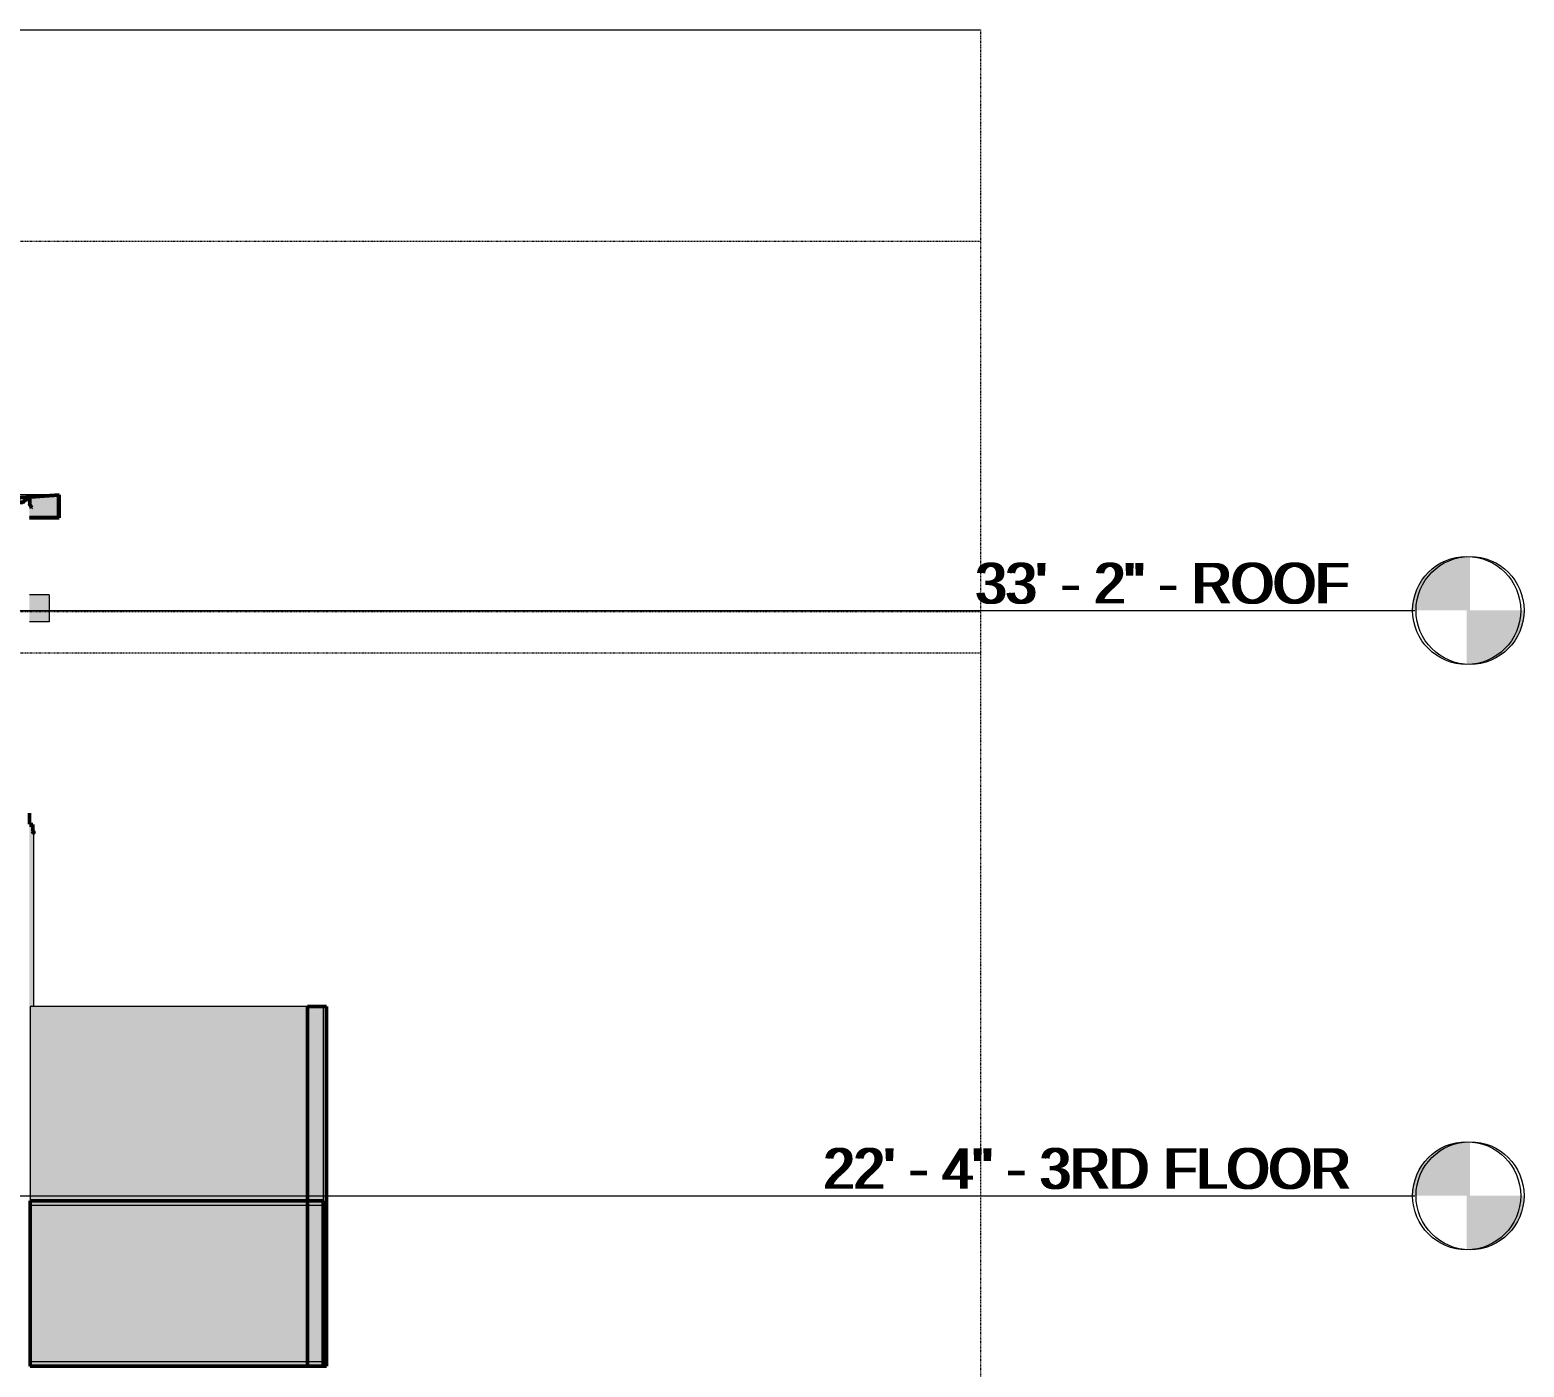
# Model space of a CAD drawing. Header units: inches. Extents: x 1814 to 6957, y -360 to 681.
# Drawn here: x 3860.8 to 4192.7, y 229.9 to 527 of the extents above; entities that cross this region are included whole.
import ezdxf

# ---------------------------------------------------------------- set-up
doc = ezdxf.new("R2010")
doc.units = ezdxf.units.IN
doc.header["$MEASUREMENT"] = 0
doc.linetypes.add('Aligning Line 1_8_', pattern=[0.25, 0.125, -0.125])
doc.linetypes.add('Grid Line 1_2_', pattern=[0.875, 0.5, -0.125, 0.125, -0.125])
for name, color, linetype, lineweight in [('0-1', 7, 'Continuous', 5), ('0-3', 121, 'Continuous', 5), ('0-6', 165, 'Continuous', 5), ('A-FLOR', 192, 'Continuous', 13), ('A-FLOR-7', 192, 'Continuous', 5), ('A-FLOR-8', 192, 'Continuous', 50), ('A-FLOR-LEVL', 51, 'Continuous', 9), ('A-FLOR-LEVL-1', 51, 'Grid Line 1_2_', 9), ('A-FLOR-LEVL-2', 191, 'Continuous', 9), ('A-FLOR-LEVL-3', 147, 'Continuous', 9), ('A-FLOR-MCUT', 51, 'Continuous', 13), ('A-GENM', 5, 'Continuous', 9), ('A-GLAZ-CWMG', 51, 'Continuous', 9), ('A-WALL', 113, 'Continuous', 13), ('A-WALL-4', 113, 'Continuous', 5), ('A-WALL-6', 113, 'Continuous', 50), ('G-ANNO-SYMB', 111, 'Aligning Line 1_8_', 9), ('G-ANNO-SYMB-1', 191, 'Aligning Line 1_8_', 9), ('G-ANNO-SYMB-2', 147, 'Aligning Line 1_8_', 9)]:
    doc.layers.add(name, color=color, linetype=linetype, lineweight=lineweight)
doc.styles.add('Century Gothic', font='ufonts.com_century-gothic.ttf', dxfattribs={"height": 9})

# ---------------------------------------------------------------- blocks, each defined once
blk = doc.blocks.new('Level - Level Head - Circle-V78-SECTION _ CENTER LOOKING WEST')
at = {"layer": 'A-FLOR-LEVL'}
h = blk.add_hatch(color=256, dxfattribs=at)
edge = h.paths.add_edge_path(flags=0)
edge.add_line((4180.71, 0), (4168.71, 0))
edge.add_arc((4180.71, 0), 12, 90, 180, ccw=False)
edge.add_line((4180.71, 12), (4180.71, 0))
h = blk.add_hatch(color=256, dxfattribs=at)
edge = h.paths.add_edge_path(flags=0)
edge.add_line((4180.71, -12), (4180.71, 0))
edge.add_line((4180.71, 0), (4192.71, 0))
edge.add_arc((4180.71, 0), 12, 270, 360, ccw=False)
at = {"layer": 'A-FLOR-LEVL-2'}
blk.add_circle((4180.71, 0), 12, dxfattribs=at)
blk = doc.blocks.new('CTR - 2nd Phase_rvt-1-SECTION _ CENTER LOOKING WEST')
at = {"layer": 'A-FLOR-LEVL-1'}
for p, q in [((1814.21, 398), (4168.71, 398)), ((1814.21, 268), (4168.71, 268))]:
    blk.add_line(p, q, dxfattribs=at)
at = {"layer": 'G-ANNO-SYMB-1'}
for p, q in [((1910.88, 526.95), (4071.99, 526.95)), ((1910.88, 388.59), (4071.99, 388.59))]:
    blk.add_line(p, q, dxfattribs=at)
at = {"layer": '0-3'}
for p in [(0, 398), (0, 268)]:
    blk.add_blockref('Level - Level Head - Circle-V78-SECTION _ CENTER LOOKING WEST', p, dxfattribs=at)
at = {"layer": 'A-FLOR-LEVL', "char_height": 9, "attachment_point": 1, "style": 'Century Gothic'}
for s, insert, width in [('33\' - 2" - ROOF', (4071.34, 408.55), 104.232), ('22\' - 4" - 3RD FLOOR', (4037.59, 278.55), 145.137)]:
    blk.add_mtext(s, dxfattribs=dict(at, insert=insert, width=width))
blk = doc.blocks.new('Level - Level Head - Circle-V79-SECTION _ CENTER LOOKING WEST')
at = {"layer": 'A-FLOR-LEVL'}
h = blk.add_hatch(color=256, dxfattribs=at)
edge = h.paths.add_edge_path(flags=0)
edge.add_line((4180.71, 0), (4168.71, 0))
edge.add_arc((4180.71, 0), 12, 90, 180, ccw=False)
edge.add_line((4180.71, 12), (4180.71, 0))
h = blk.add_hatch(color=256, dxfattribs=at)
edge = h.paths.add_edge_path(flags=0)
edge.add_line((4180.71, -12), (4180.71, 0))
edge.add_line((4180.71, 0), (4192.71, 0))
edge.add_arc((4180.71, 0), 12, 270, 360, ccw=False)
at = {"layer": 'A-FLOR-LEVL-3'}
blk.add_circle((4180.71, 0), 12, dxfattribs=at)
blk = doc.blocks.new('CTR - 1st Phase - Common Walls_rvt-1-SECTION _ CENTER LOOKING WEST')
at = {"layer": 'A-FLOR-LEVL-1'}
for p, q in [((1814.21, 398), (4168.71, 398)), ((1814.21, 268), (4168.71, 268))]:
    blk.add_line(p, q, dxfattribs=at)
at = {"layer": 'G-ANNO-SYMB-2'}
for p, q in [((1910.88, 526.95), (4071.99, 526.95)), ((1910.88, 526.95), (4071.99, 526.95)), ((1910.96, 526.95), (4071.96, 526.95)), ((4071.96, 526.95), (4071.96, -145.84)), ((1910.88, 480), (4071.99, 480))]:
    blk.add_line(p, q, dxfattribs=at)
at = {"layer": '0-6'}
for p in [(0, 398), (0, 268)]:
    blk.add_blockref('Level - Level Head - Circle-V79-SECTION _ CENTER LOOKING WEST', p, dxfattribs=at)
at = {"layer": 'A-FLOR-LEVL', "char_height": 9, "attachment_point": 1, "style": 'Century Gothic'}
for s, insert, width in [('33\' - 2" - ROOF', (4071.34, 408.55), 104.232), ('22\' - 4" - 3RD FLOOR', (4037.59, 278.55), 145.137)]:
    blk.add_mtext(s, dxfattribs=dict(at, insert=insert, width=width))
blk = doc.blocks.new('CTR - 1st Phase -Stairs _ Elevators_rvt-1-SECTION _ CENTER LOOKING WEST')
at = {"layer": 'A-FLOR-LEVL-1'}
for p, q in [((1814.21, 398), (4168.71, 398)), ((1814.21, 268), (4168.71, 268))]:
    blk.add_line(p, q, dxfattribs=at)
at = {"layer": 'G-ANNO-SYMB-2'}
for p, q in [((1910.96, 526.95), (4071.96, 526.95)), ((4071.96, 526.95), (4071.96, -206.49))]:
    blk.add_line(p, q, dxfattribs=at)
at = {"layer": '0-6'}
for p in [(0, 398), (0, 268)]:
    blk.add_blockref('Level - Level Head - Circle-V79-SECTION _ CENTER LOOKING WEST', p, dxfattribs=at)
at = {"layer": 'A-FLOR-LEVL', "char_height": 9, "attachment_point": 1, "style": 'Century Gothic'}
for s, insert, width in [('33\' - 2" - ROOF', (4071.34, 408.55), 104.232), ('22\' - 4" - 3RD FLOOR', (4037.59, 278.55), 145.137)]:
    blk.add_mtext(s, dxfattribs=dict(at, insert=insert, width=width))
blk = doc.blocks.new('Basic Wall _ EXT - FIBER CEMENT - LARGE - ___-2162461-SECTION _ CENTER LOOKING WEST')
at = {"layer": 'A-WALL'}
h = blk.add_hatch(color=256, dxfattribs=at)
h.paths.add_polyline_path([(3861.62, 348.54), (3861.64, 348.56), (3861.6, 348.56)], flags=0)
h.paths.add_polyline_path([(3861.76, 348.66), (3861.76, 348.71), (3861.5, 349.02), (3861.47, 350.47), (3860.75, 350.53), (3860.74, 350.5), (3861.47, 350.44), (3861.47, 349.01), (3861.66, 348.78)], flags=0)
for p, q in [((3861.75, 348.57), (3861.73, 348.55)), ((3861.75, 348.57), (3861.73, 348.55)), ((3861.75, 348.53), (3861.77, 348.55)), ((3861.75, 348.53), (3861.77, 348.55))]:
    blk.add_line(p, q, dxfattribs=at)
for centre, radius, start, end in [((3861.69, 348.6), 0.0937, 220, 310), ((3861.69, 348.6), 0.0937, 220, 310), ((3861.69, 348.6), 0.0625, 220, 310), ((3861.69, 348.6), 0.0625, 220, 310), ((3861.71, 348.62), 0.0625, 310, 40), ((3861.71, 348.62), 0.0625, 310, 40), ((3861.71, 348.62), 0.0937, 310, 40), ((3861.71, 348.62), 0.0938, 310, 40)]:
    blk.add_arc(centre, radius, start, end, dxfattribs=at)
at = {"layer": 'A-WALL-6'}
for p, q in [((3860.72, 353), (3860.72, 350.5)), ((3860.75, 353), (3860.72, 353)), ((3860.75, 350.53), (3860.75, 353)), ((3860.72, 350.5), (3861.47, 350.44)), ((3861.5, 350.46), (3860.75, 350.53)), ((3861.36, 348.9), (3861.34, 348.88)), ((3861.34, 348.88), (3861.62, 348.54)), ((3861.64, 348.56), (3861.36, 348.9)), ((3861.47, 350.44), (3861.47, 349.01)), ((3861.47, 349.01), (3861.76, 348.66)), ((3861.5, 349.02), (3861.5, 350.46)), ((3861.79, 348.68), (3861.5, 349.02)), ((3861.75, 348.57), (3861.73, 348.55)), ((3861.75, 348.53), (3861.77, 348.55))]:
    blk.add_line(p, q, dxfattribs=at)
for centre, radius, start, end in [((3861.69, 348.6), 0.0937, 220, 310), ((3861.69, 348.6), 0.0625, 220, 310), ((3861.71, 348.62), 0.0625, 310, 40), ((3861.71, 348.62), 0.0937, 310, 40)]:
    blk.add_arc(centre, radius, start, end, dxfattribs=at)
blk = doc.blocks.new('Basic Wall _ EXT - FIBER CEMENT - SMALL - ___-2145935-SECTION _ CENTER LOOKING WEST')
at = {"layer": 'A-WALL'}
h = blk.add_hatch(color=256, dxfattribs=at)
h.paths.add_polyline_path([(3860.73, 418.54), (3867.29, 418.54), (3867.29, 423.66), (3851.77, 422.56), (3851.67, 422.47), (3851.63, 422.23), (3851.63, 421.44), (3851.71, 421.45), (3851.75, 422.47), (3851.92, 422.53), (3867.21, 423.58), (3867.21, 418.62), (3860.73, 418.62)], flags=0)
h.paths.add_polyline_path([(3851.42, 420.42), (3851.69, 420.51), (3851.8, 420.6), (3851.78, 420.64), (3851.43, 420.43)], flags=0)
h.paths.add_polyline_path([(3851.42, 420.42), (3851.26, 420.57), (3851.25, 420.63), (3851.65, 421.26), (3851.59, 421.3), (3851.11, 420.57), (3851.39, 420.43)], flags=0)
h.paths.add_polyline_path([(3851.42, 420.59), (3851.77, 421.24), (3851.74, 421.26), (3851.36, 420.63), (3851.41, 420.6)], flags=0)
h.paths.add_polyline_path([(3861.19, 420.79), (3861.25, 420.84), (3860.84, 421.5), (3860.78, 421.45), (3860.94, 421.19)], flags=0)
h.paths.add_polyline_path([(3851.85, 421.39), (3851.85, 421.39), (3851.85, 422), (3853.2, 422.04), (3853.2, 422.08), (3851.93, 422.04), (3851.83, 421.95), (3851.77, 421.83), (3851.77, 421.39)], flags=0)
h.paths.add_polyline_path([(3860.73, 421.63), (3860.81, 421.63), (3860.78, 422.9), (3860.63, 423.08), (3860.34, 423.01), (3859.29, 422.1), (3859.34, 422.04), (3860.45, 422.99), (3860.65, 422.98), (3860.73, 422.86), (3860.73, 421.7)], flags=0)
h.paths.add_polyline_path([(3859.27, 422), (3859.29, 422.05), (3859.22, 422.04), (3859.24, 422)], flags=0)
h.paths.add_polyline_path([(3853.4, 422.16), (3853.48, 422.16), (3853.48, 422.44), (3851.92, 422.47), (3851.85, 422.27), (3851.93, 422.27), (3851.97, 422.39), (3853.4, 422.37), (3853.4, 422.23), (3852.33, 422.23), (3852.33, 422.16), (3852.5, 422.16)], flags=0)
for p, q in [((3851.85, 421.39), (3851.85, 421.83)), ((3852.02, 422), (3852.47, 422)), ((3852.47, 422), (3853.2, 422)), ((3860.73, 422), (3860.73, 421.63)), ((3860.73, 418.62), (3860.73, 418.54))]:
    blk.add_line(p, q, dxfattribs=at)
at = {"layer": 'A-WALL-6'}
for p, q in [((3851.63, 422.35), (3851.63, 421.44)), ((3851.71, 421.44), (3851.71, 422.35)), ((3851.77, 421.83), (3851.77, 421.39)), ((3867.29, 423.66), (3851.85, 422.6)), ((3851.85, 422.52), (3867.21, 423.58)), ((3851.92, 422.47), (3851.85, 422.27)), ((3851.85, 422.27), (3851.93, 422.24)), ((3853.48, 422.44), (3851.92, 422.47)), ((3851.93, 422.24), (3851.97, 422.39)), ((3851.97, 422.39), (3853.4, 422.37)), ((3853.2, 422.08), (3852.02, 422.08)), ((3853.4, 422.23), (3852.33, 422.23)), ((3852.33, 422.23), (3852.33, 422.16)), ((3852.33, 422.16), (3853.48, 422.16)), ((3853.2, 422), (3853.2, 422.08)), ((3853.4, 422.37), (3853.4, 422.23)), ((3853.48, 422.16), (3853.48, 422.44)), ((3859.13, 422.04), (3858.3, 422.04)), ((3858.3, 422.04), (3858.3, 421.96)), ((3858.3, 421.96), (3859.13, 421.96)), ((3860.39, 423.05), (3859.29, 422.1)), ((3859.34, 422.04), (3860.44, 422.99)), ((3860.73, 422.86), (3860.73, 422)), ((3860.81, 421.63), (3860.81, 422.86)), ((3867.21, 423.58), (3867.21, 418.62)), ((3867.29, 418.54), (3867.29, 423.66)), ((3851.59, 421.3), (3851.11, 420.57)), ((3851.11, 420.57), (3851.3, 420.45)), ((3851.22, 420.6), (3851.65, 421.26)), ((3851.35, 420.52), (3851.22, 420.6)), ((3851.74, 421.26), (3851.35, 420.63)), ((3851.35, 420.63), (3851.42, 420.59)), ((3851.42, 420.59), (3851.8, 421.22)), ((3851.78, 420.64), (3851.51, 420.51)), ((3851.55, 420.44), (3851.82, 420.57)), ((3851.82, 420.57), (3851.78, 420.64)), ((3867.21, 418.62), (3860.73, 418.62)), ((3860.73, 418.54), (3867.29, 418.54)), ((3860.78, 421.45), (3861.19, 420.79)), ((3861.25, 420.84), (3860.84, 421.5)), ((3861.19, 420.79), (3861.25, 420.84))]:
    blk.add_line(p, q, dxfattribs=at)
for centre, radius, start, end in [((3851.88, 422.35), 0.25, 96.9295, 180), ((3851.88, 422.35), 0.171, 97.5543, 180), ((3852.02, 421.83), 0.25, 90, 180), ((3852.02, 421.83), 0.171, 90, 180), ((3859.13, 422.29), 0.25, 270, 310.7229), ((3859.13, 422.29), 0.329, 270, 310.7229), ((3860.56, 422.86), 0.25, 0, 130.7229), ((3860.56, 422.86), 0.171, 0, 130.7229), ((3861.06, 421.63), 0.329, 180, 211.7619), ((3861.06, 421.63), 0.25, 180, 211.7619), ((3851.44, 420.67), 0.25, 237.9895, 295.8255), ((3851.44, 420.67), 0.171, 237.9895, 295.8255), ((3851.38, 421.44), 0.25, 327.174, 0), ((3851.38, 421.44), 0.329, 327.174, 0), ((3851.52, 421.39), 0.25, 328.5676, 0), ((3851.52, 421.39), 0.329, 328.5676, 0)]:
    blk.add_arc(centre, radius, start, end, dxfattribs=at)
blk = doc.blocks.new('Basic Wall _ EXT - FIBER CEMENT - SMALL - ___-2145937-SECTION _ CENTER LOOKING WEST')
at = {"layer": 'A-WALL'}
for points in [[(3751.2, 422.6), (3851.85, 422.6), (3867.21, 423.66), (3393.56, 423.66), (3409.3, 422.6), (3746.98, 422.6)], [(3860.73, 418.62), (3867.21, 418.62), (3867.21, 423.58), (3860.44, 423.09), (3860.45, 423.06), (3860.68, 423.06), (3860.81, 422.86), (3860.78, 421.63), (3860.73, 421.63), (3860.78, 421.45), (3860.84, 421.5), (3861.25, 420.84), (3861.19, 420.79), (3860.73, 420.79), (3860.72, 418.62)], [(3860.73, 420.79), (3861.19, 420.79), (3860.73, 421.45)]]:
    blk.add_hatch(color=256, dxfattribs=at).paths.add_polyline_path(points, flags=0)
for p, q in [((3867.29, 423.66), (3393.48, 423.66)), ((3860.73, 420.79), (3861.19, 420.79))]:
    blk.add_line(p, q, dxfattribs=at)
at = {"layer": 'A-WALL', "flags": 128}
blk.add_lwpolyline([(3860.84, 421.5), (3860.82, 421.54), (3860.81, 421.58), (3860.81, 421.63)], dxfattribs=at)
blk = doc.blocks.new('Rectangular Mullion - Profile_Polycarbonate_Upper and left-1741240-SECTION _ CENTER LOOKING WEST')
at = {"layer": 'A-GLAZ-CWMG'}
h = blk.add_hatch(color=256, dxfattribs=at)
h.paths.add_polyline_path([(3860.73, 230.12), (3860.91, 230.12), (3860.94, 310), (3861.66, 310), (3861.64, 348.8), (3861.47, 349.06), (3861.47, 350.12), (3860.72, 350.12), (3860.72, 230.12)], flags=0)
h.paths.add_polyline_path([(3861.66, 348.83), (3861.66, 350.12), (3861.5, 350.12), (3861.51, 349.01), (3861.64, 348.85)], flags=0)
for p, q in [((3860.72, 350.12), (3861.48, 350.12)), ((3861.5, 350.12), (3861.66, 350.12)), ((3861.66, 348.83), (3861.66, 350.12)), ((3861.66, 310), (3861.66, 348.78)), ((3860.91, 230.12), (3860.72, 230.12))]:
    blk.add_line(p, q, dxfattribs=at)
blk = doc.blocks.new('Family1 - SCUPPER-2154893-SECTION _ CENTER LOOKING WEST')
at = {"layer": 'A-GENM'}
blk.add_hatch(color=256, dxfattribs=at).paths.add_polyline_path([(3860.72, 395.5), (3865.1, 395.5), (3865.1, 401.5), (3860.72, 401.5)], flags=0)
for p, q in [((3865.1, 401.5), (3860.72, 401.5)), ((3865.1, 401.5), (3865.1, 395.5)), ((3865.1, 395.5), (3860.72, 395.5))]:
    blk.add_line(p, q, dxfattribs=at)
blk = doc.blocks.new('Level - Level Head - Circle-50818-SECTION _ CENTER LOOKING WEST')
at = {"layer": 'A-FLOR-LEVL'}
h = blk.add_hatch(color=256, dxfattribs=at)
edge = h.paths.add_edge_path(flags=0)
edge.add_line((4179.96, 0), (4167.96, 0))
edge.add_arc((4179.96, 0), 12, 90, 180, ccw=False)
edge.add_line((4179.96, 12), (4179.96, 0))
h = blk.add_hatch(color=256, dxfattribs=at)
edge = h.paths.add_edge_path(flags=0)
edge.add_line((4179.96, -12), (4179.96, 0))
edge.add_line((4179.96, 0), (4191.96, 0))
edge.add_arc((4179.96, 0), 12, 270, 360, ccw=False)
blk.add_circle((4179.96, 0), 12, dxfattribs=at)

msp = doc.modelspace()

# ---------------------------------------------------------------- hatches: boundary and pattern name
at = {"layer": 'A-FLOR'}
msp.add_hatch(color=256, dxfattribs=at).paths.add_polyline_path([(3860.91, 230.12), (3922.47, 230.12), (3922.47, 231.12), (3860.91, 231.12)], flags=0)
at = {"layer": 'A-FLOR-7'}
for points in [[(3894.92, 265.87), (3922.47, 265.87), (3922.47, 266.87), (3860.91, 266.87), (3860.94, 265.87), (3869.38, 265.87)], [(3869.38, 231.12), (3925.97, 231.12), (3925.97, 265.87), (3860.91, 265.87), (3860.94, 231.12)]]:
    msp.add_hatch(color=256, dxfattribs=at).paths.add_polyline_path(points, flags=0)
at = {"layer": 'A-WALL'}
h = msp.add_hatch(color=256, dxfattribs=at)
h.paths.add_polyline_path([(3925.97, 230.12), (3925.97, 231.12), (3922.47, 231.12), (3922.47, 230.12)], flags=0)
h.paths.add_polyline_path([(3925.97, 265.87), (3925.97, 310), (3922.47, 310), (3922.47, 265.87), (3924.82, 265.87)], flags=0)
at = {"layer": 'A-WALL-4'}
for points in [[(3894.15, 266.87), (3922.47, 266.87), (3922.47, 310), (3860.91, 310), (3860.94, 266.87), (3869.38, 266.87)], [(3925.97, 230.12), (3926.72, 230.12), (3926.72, 310), (3925.97, 310), (3925.97, 231.12)]]:
    msp.add_hatch(color=256, dxfattribs=at).paths.add_polyline_path(points, flags=0)

# ---------------------------------------------------------------- linework, layer by layer
at = {"layer": 'A-FLOR-8'}
for p, q in [((3925.97, 266.87), (3860.91, 266.87)), ((3860.91, 266.87), (3860.91, 230.12)), ((3925.97, 230.12), (3925.97, 266.87)), ((3860.91, 230.12), (3925.97, 230.12))]:
    msp.add_line(p, q, dxfattribs=at)
at = {"layer": 'A-FLOR-LEVL-1'}
for p, q in [((1814.96, 398), (4167.96, 398)), ((1814.96, 268), (4167.96, 268))]:
    msp.add_line(p, q, dxfattribs=at)
at = {"layer": 'A-FLOR-MCUT'}
for p, q in [((3925.97, 265.87), (3860.91, 265.87)), ((3925.97, 231.12), (3860.91, 231.12))]:
    msp.add_line(p, q, dxfattribs=at)
at = {"layer": 'A-WALL'}
for p, q in [((3922.47, 310), (3860.91, 310)), ((3860.91, 310), (3860.91, 266.87)), ((3925.97, 310), (3925.97, 230.12))]:
    msp.add_line(p, q, dxfattribs=at)
at = {"layer": 'A-WALL-6'}
for p, q in [((3922.47, 310), (3922.47, 230.12)), ((3926.72, 310), (3922.47, 310)), ((3926.72, 230.12), (3926.72, 310)), ((3925.97, 230.12), (3926.72, 230.12))]:
    msp.add_line(p, q, dxfattribs=at)
at = {"layer": 'G-ANNO-SYMB'}
for p, q in [((1910.88, 526.95), (4071.99, 526.95)), ((1910.88, 480), (4071.99, 480)), ((1910.88, 397.76), (4071.99, 397.76))]:
    msp.add_line(p, q, dxfattribs=at)

# ---------------------------------------------------------------- block references
at = {"layer": '0-1'}
for name in ['CTR - 2nd Phase_rvt-1-SECTION _ CENTER LOOKING WEST', 'CTR - 1st Phase - Common Walls_rvt-1-SECTION _ CENTER LOOKING WEST', 'CTR - 1st Phase -Stairs _ Elevators_rvt-1-SECTION _ CENTER LOOKING WEST']:
    msp.add_blockref(name, (0, 0), dxfattribs=at)
at = {"layer": 'A-FLOR-LEVL'}
for p in [(0, 398), (0, 268)]:
    msp.add_blockref('Level - Level Head - Circle-50818-SECTION _ CENTER LOOKING WEST', p, dxfattribs=at)
at = {"layer": 'A-GENM'}
msp.add_blockref('Family1 - SCUPPER-2154893-SECTION _ CENTER LOOKING WEST', (0, 0), dxfattribs=at)
at = {"layer": 'A-GLAZ-CWMG'}
msp.add_blockref('Rectangular Mullion - Profile_Polycarbonate_Upper and left-1741240-SECTION _ CENTER LOOKING WEST', (0, 0), dxfattribs=at)
at = {"layer": 'A-WALL'}
for name in ['Basic Wall _ EXT - FIBER CEMENT - SMALL - ___-2145937-SECTION _ CENTER LOOKING WEST', 'Basic Wall _ EXT - FIBER CEMENT - SMALL - ___-2145935-SECTION _ CENTER LOOKING WEST', 'Basic Wall _ EXT - FIBER CEMENT - LARGE - ___-2162461-SECTION _ CENTER LOOKING WEST']:
    msp.add_blockref(name, (0, 0), dxfattribs=at)

# ---------------------------------------------------------------- texts
at = {"layer": 'A-FLOR-LEVL', "char_height": 9, "attachment_point": 1, "style": 'Century Gothic'}
for s, insert, width in [('33\' - 2" - ROOF', (4070.59, 408.55), 104.232), ('22\' - 4" - 3RD FLOOR', (4036.84, 278.55), 145.137)]:
    msp.add_mtext(s, dxfattribs=dict(at, insert=insert, width=width))

doc.saveas('drawing.dxf')
